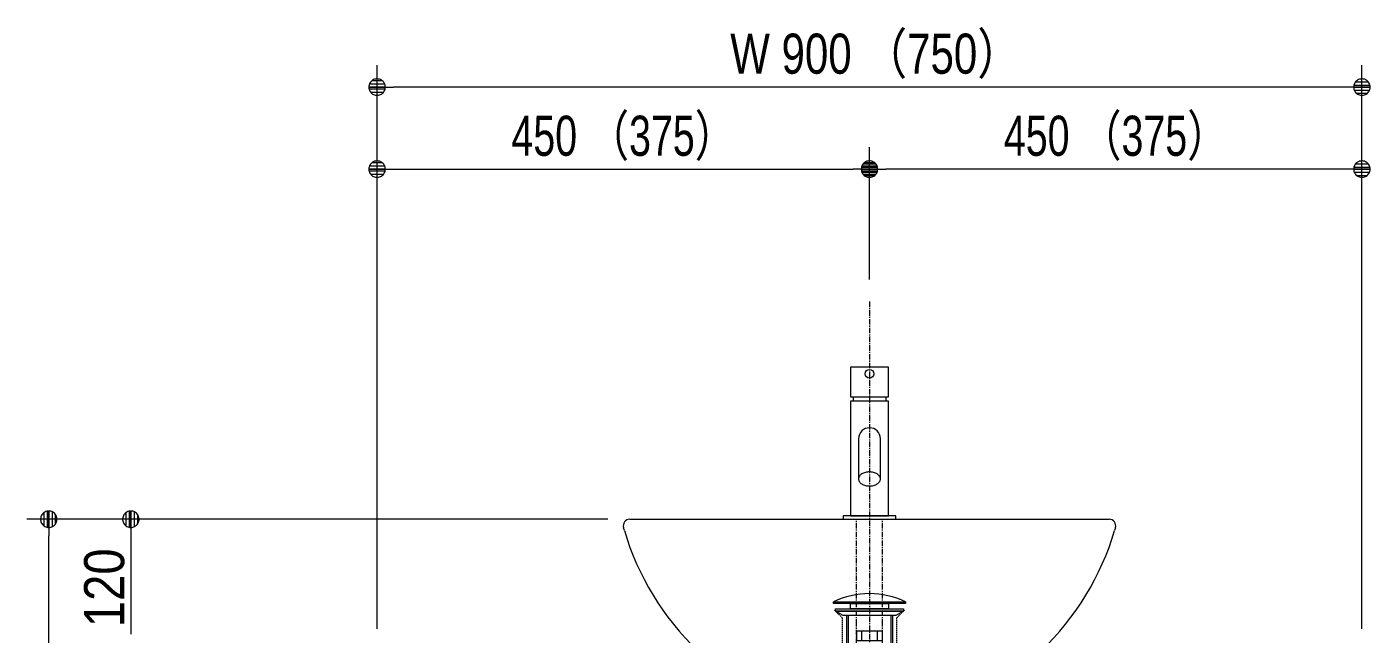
# Model space of a CAD drawing. Units: millimetres, scale not verified. Extents: x -6062 to 6062, y -3045 to 3045.
# Drawn here: x -282 to 945, y -1365 to -810 of the extents above; entities that cross this region are included whole.
import ezdxf
from ezdxf.enums import TextEntityAlignment as Align

# ---------------------------------------------------------------- set-up
doc = ezdxf.new("R2010")
doc.units = ezdxf.units.MM
doc.header["$LTSCALE"] = 20
doc.linetypes.add('CHAIN1', pattern=[8, 5, -1, 1, -1])
doc.linetypes.add('DASHED1', pattern=[1.8, 1.2, -0.6])
for name, color, linetype, lineweight in [('0-1_5ボウル・キャビネット', 7, 'Continuous', 9), ('0-3_0', 7, 'Continuous', 9), ('0-4_2寸法-1', 7, 'Continuous', 9), ('0-5_4給排水', 7, 'Continuous', 9)]:
    doc.layers.add(name, color=color, linetype=linetype, lineweight=lineweight)
doc.styles.add('ＭＳ Ｐゴシック', font='')
doc.styles.get('ＭＳ Ｐゴシック').set_extended_font_data('MS PGothic')

# ---------------------------------------------------------------- blocks, each defined once
blk = doc.blocks.new('グループ-5')
at = {"layer": '0-5_4給排水', "linetype": 'CHAIN1'}
blk.add_line((45500, -21220), (45500, -42300), dxfattribs=at)
at = {"layer": '0-5_4給排水'}
for p, q in [((45080, -26960), (45080, -27600)), ((45110, -26960), (45110, -27600)), ((45890, -26960), (45890, -27600)), ((45920, -26960), (45920, -27600))]:
    blk.add_line(p, q, dxfattribs=at)
for points in [[(44840, -26710), (46160, -26710), (46160, -26740), (44840, -26740)], [(45150, -26740), (45850, -26740), (45850, -26840), (45150, -26840)], [(44880, -26840), (46120, -26840), (46120, -26880), (44880, -26880)], [(45018.7, -26960), (44880, -26880), (46120, -26880), (45979.8, -26960)], [(45270, -27240), (45730, -27240), (45730, -27420), (45270, -27420)], [(45360, -27240), (45640, -27240), (45640, -27420), (45360, -27420)]]:
    blk.add_lwpolyline(points, close=True, dxfattribs=at)
blk.add_arc((45500, -28087), 1527, 64.39147, 115.60853, dxfattribs=at)
blk = doc.blocks.new('_Dot')
at = {"layer": '0-3_0'}
for p, q in [((-10, 0), (-20, 0)), ((9.78, 2), (-9.78, 2)), ((7.99, 6), (-7.99, 6)), ((9.16, -3.98), (-9.16, -3.98)), ((6, -7.98), (-6, -7.98))]:
    blk.add_line(p, q, dxfattribs=at)
for points in [[(10, 0), (9.92, 1.25), (9.69, 2.49), (9.3, 3.68), (8.76, 4.82), (8.09, 5.88), (7.29, 6.85), (6.37, 7.71), (5.36, 8.44), (4.26, 9.05), (3.09, 9.51), (1.87, 9.82), (0.63, 9.98), (-0.63, 9.98), (-1.87, 9.82), (-3.09, 9.51), (-4.26, 9.05), (-5.36, 8.44), (-6.37, 7.71), (-7.29, 6.85), (-8.09, 5.88), (-8.76, 4.82), (-9.3, 3.68), (-9.69, 2.49), (-9.92, 1.25), (-10, 0), (0, 0)], [(-10, 0), (-9.92, -1.25), (-9.69, -2.49), (-9.3, -3.68), (-8.76, -4.82), (-8.09, -5.88), (-7.29, -6.85), (-6.37, -7.71), (-5.36, -8.44), (-4.26, -9.05), (-3.09, -9.51), (-1.87, -9.82), (-0.63, -9.98), (0.63, -9.98), (1.87, -9.82), (3.09, -9.51), (4.26, -9.05), (5.36, -8.44), (6.37, -7.71), (7.29, -6.85), (8.09, -5.88), (8.76, -4.82), (9.3, -3.68), (9.69, -2.49), (9.92, -1.25), (10, 0), (0, 0)]]:
    blk.add_lwpolyline(points, close=True, dxfattribs=at)
blk = doc.blocks.new('グループ-30')
at = {"layer": '0-5_4給排水'}
for p, q in [((45200, -22960), (45200, -23040)), ((45800, -22960), (45800, -23040))]:
    blk.add_line(p, q, dxfattribs=at)
for points in [[(45850, -22420), (45150, -22420), (45150, -22960), (45850, -22960)], [(45150, -23040), (45150, -25140), (45850, -25140), (45850, -23040)], [(45020, -25140), (45020, -25200), (45980, -25200), (45980, -25140)]]:
    blk.add_lwpolyline(points, close=True, dxfattribs=at)
for points in [[(45300, -23727.8), (45300, -24463.4), (45300.8, -24475), (45303.3, -24486.8), (45307.7, -24498.8), (45314, -24510.7), (45322.3, -24522.5), (45332.6, -24533.8), (45344.7, -24544.5), (45358.6, -24554.3), (45373.9, -24563.2), (45390.6, -24571), (45408.1, -24577.6), (45426.4, -24583), (45445, -24587), (45463.6, -24589.8), (45482, -24591.5), (45500, -24592), (45518, -24591.5), (45536.4, -24589.8), (45555, -24587), (45573.6, -24583), (45591.9, -24577.6), (45609.4, -24571), (45626.1, -24563.2), (45641.4, -24554.3), (45655.3, -24544.5), (45667.4, -24533.8), (45677.7, -24522.5), (45686, -24510.7), (45692.3, -24498.8), (45696.7, -24486.8), (45699.2, -24475), (45700, -24463.4), (45700, -23728)], [(45700, -24463.4), (45699.2, -24451.9), (45696.7, -24440), (45692.3, -24428), (45686, -24416.1), (45677.7, -24404.4), (45667.4, -24393.1), (45655.3, -24382.4), (45641.4, -24372.5), (45626.1, -24363.6), (45609.4, -24355.8), (45591.9, -24349.2), (45573.6, -24343.9), (45555, -24339.8), (45536.4, -24337), (45518, -24335.4), (45500, -24334.9), (45482, -24335.4), (45463.6, -24337), (45445, -24339.8), (45426.4, -24343.9), (45408.1, -24349.2), (45390.6, -24355.8), (45373.9, -24363.6), (45358.6, -24372.5), (45344.7, -24382.4), (45332.6, -24393.1), (45322.3, -24404.4), (45314, -24416.1), (45307.7, -24428), (45303.3, -24440), (45300.8, -24451.9), (45300, -24463.4)]]:
    blk.add_lwpolyline(points, dxfattribs=at)
at = {"layer": '0-5_4給排水', "linetype": 'CHAIN1'}
for points in [[(45260, -27640.6), (45260, -27126.8), (45260, -25200)], [(45740, -27640.6), (45740, -27126.8), (45740, -25200)]]:
    blk.add_lwpolyline(points, dxfattribs=at)
at = {"layer": '0-5_4給排水'}
blk.add_circle((45500, -22540), 80, dxfattribs=at)
for start, end in [(90, 180), (0, 90)]:
    blk.add_arc((45500, -23728), 200, start, end, dxfattribs=at)
blk = doc.blocks.new('グループ-31')
at = {"layer": '0-1_5ボウル・キャビネット'}
for p, q in [((41120, -25200), (49880, -25200)), ((41020.1, -25405.3), (41004.9, -25354)), ((49995.1, -25354), (49979.9, -25405.3)), ((48643.3, -27600), (42356.7, -27600))]:
    blk.add_line(p, q, dxfattribs=at)
at = {"layer": '0-1_5ボウル・キャビネット', "linetype": 'DASHED1'}
blk.add_lwpolyline([(44860, -26860), (45000, -27000), (45000, -27600), (46000, -27600), (46000, -27000), (46140, -26860)], dxfattribs=at)
at = {"layer": '0-1_5ボウル・キャビネット'}
for centre, radius, start, end in [((41120, -25320), 120, 90, 196.45253), ((49880, -25320), 120, 343.54747, 90), ((45815.3, -23989.2), 5000, 196.45253, 226.23274), ((45184.7, -23989.2), 5000, 313.76726, 343.54747)]:
    blk.add_arc(centre, radius, start, end, dxfattribs=at)

msp = doc.modelspace()

# ---------------------------------------------------------------- linework, layer by layer
at = {"layer": '0-4_2寸法-1'}
for p, q in [((37.5, -920), (37.5, -845)), ((937.5, -920), (937.5, -845)), ((922.49, -865), (52.51, -865)), ((37.5, -1360), (37.5, -920)), ((487.5, -1041), (487.5, -920)), ((487.5, -1041), (487.5, -920)), ((937.5, -1360), (937.5, -920)), ((52.51, -940), (472.49, -940)), ((922.49, -940), (502.51, -940)), ((-207.5, -1260), (-282.5, -1260)), ((248.5, -1260), (-207.5, -1260)), ((-262.5, -2054.99), (-262.5, -1275.01)), ((-187.5, -1275.01), (-187.5, -1364.99))]:
    msp.add_line(p, q, dxfattribs=at)

# ---------------------------------------------------------------- block references
at = {"layer": '0-1_5ボウル・キャビネット', "xscale": 0.05, "yscale": 0.05}
msp.add_blockref('グループ-31', (-1787.5, 0), dxfattribs=at)
at = {"layer": '0-4_2寸法-1', "xscale": 0.7503418, "yscale": 0.7503418}
for p, rotation in [((37.5, -865), 180), ((37.5, -940), 180), ((487.5, -940), 180), ((-262.5, -1260), 90), ((-187.5, -1260), 90)]:
    msp.add_blockref('_Dot', p, dxfattribs=dict(at, rotation=rotation))
for p in [(937.5, -865), (487.5, -940), (937.5, -940)]:
    msp.add_blockref('_Dot', p, dxfattribs=at)
at = {"layer": '0-5_4給排水', "xscale": 0.05, "yscale": 0.05}
for name in ['グループ-5', 'グループ-30']:
    msp.add_blockref(name, (-1787.5, 0), dxfattribs=at)

# ---------------------------------------------------------------- texts
at = {"layer": '0-4_2寸法-1', "style": 'ＭＳ Ｐゴシック'}
for s, height, width, p in [('W 900 （750）', 36.69, 0.8, (360.23, -863.81)), ('450 （375）', 36.66, 0.75, (160.29, -938.81)), ('450 （375）', 36.66, 0.75, (610.29, -938.81))]:
    msp.add_text(s, height=height, dxfattribs=dict(at, width=width)).set_placement(p, align=Align.BOTTOM_LEFT)
at = {"layer": '0-4_2寸法-1', "style": 'ＭＳ Ｐゴシック', "width": 0.9}
msp.add_text('120', height=36.66, rotation=90, dxfattribs=at).set_placement((-182.54, -1358.61), align=Align.BOTTOM_LEFT)

doc.saveas('drawing.dxf')
